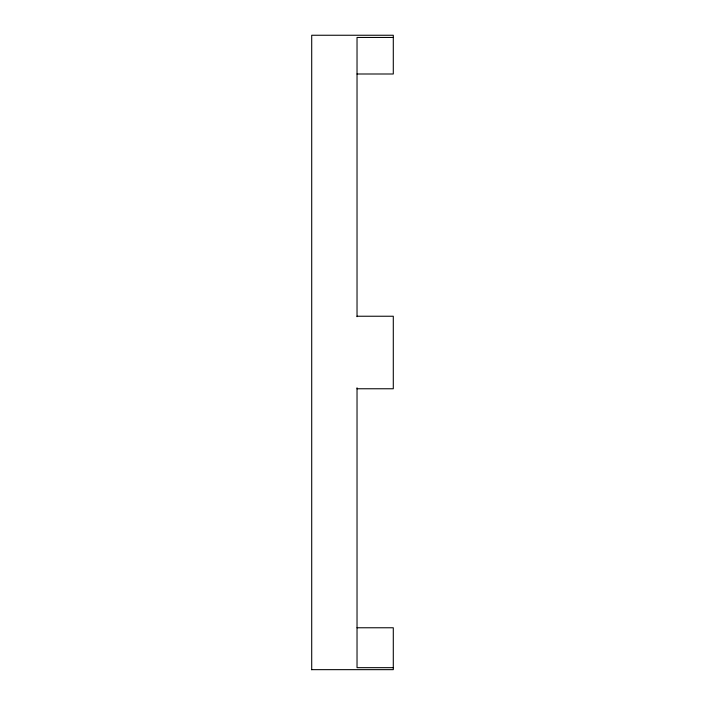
<?xml version="1.0" encoding="UTF-8"?>
<svg xmlns="http://www.w3.org/2000/svg" width="705" height="705" viewBox="0 0 705 705"><rect width="100%" height="100%" fill="white"/><g stroke="black" fill="none" stroke-linecap="round" stroke-linejoin="round"><path stroke-width="1.06" d="M393.293 37.453L357.03 37.453L357.03 316.695M357.03 73.999L393.293 73.999L393.293 35.25L311.707 35.25L311.707 669.75M357.03 316.237L393.293 316.237L393.293 388.763L357.03 388.763M357.03 627.767L393.293 627.767L393.293 669.653L311.707 669.653M393.293 667.67L357.03 667.67L357.03 387.785"/></g></svg>
